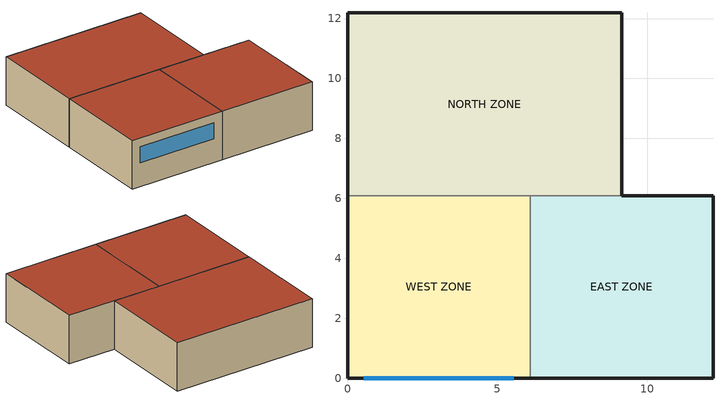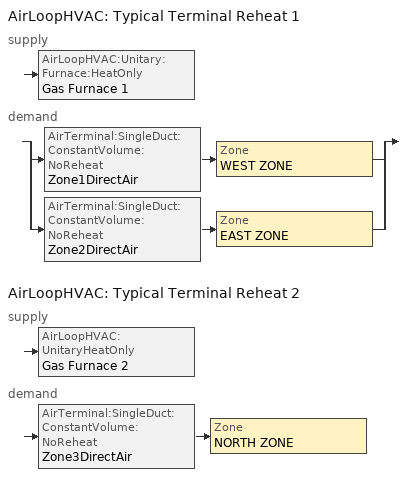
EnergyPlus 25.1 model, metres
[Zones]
WEST ZONE
 floor ground (FLOOR SLAB 8 IN): 0,0 0,6.1 6.1,6.1 6.1,0 z0
 wall outside (EXTWALL82): 0,6.1 0,0 6.1,0 z0:3.05
 wall to NORTH ZONE (PARTITION06): 6.1,6.1 0,6.1 z0:3.05
 wall to EAST ZONE (PARTITION06): 6.1,0 6.1,6.1 z0:3.05
 window (WIN-CON-LIGHT): 0.55,0 5.55,0 z1.5:2.5
 roof outside (ROOF34): 0,6.1 0,0 6.1,0 6.1,6.1 z3.05
EAST ZONE
 floor ground (FLOOR SLAB 8 IN): 6.1,0 6.1,6.1 12.19,6.1 12.19,0 z0
 wall outside (EXTWALL82): 6.1,0 12.19,0 12.19,6.1 9.14,6.1 z0:3.05
 wall to NORTH ZONE (PARTITION06): 9.14,6.1 6.1,6.1 z0:3.05
 roof outside (ROOF34): 6.1,6.1 6.1,0 12.19,0 12.19,6.1 z3.05
NORTH ZONE
 floor ground (FLOOR SLAB 8 IN): 0,6.1 0,12.19 9.14,12.19 9.14,6.1 z0
 wall outside (EXTWALL82): 9.14,6.1 9.14,12.19 0,12.19 0,6.1 z0:3.05
 roof outside (ROOF34): 0,12.19 0,6.1 9.14,6.1 9.14,12.19 z3.05
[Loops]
AirLoopHVAC 'Typical Terminal Reheat 1'
 supply: AirLoopHVAC:Unitary:Furnace:HeatOnly 'Gas Furnace 1'
 demand: split
  | AirTerminal:SingleDuct:ConstantVolume:NoReheat 'Zone1DirectAir' > Zone 'WEST ZONE'
  | AirTerminal:SingleDuct:ConstantVolume:NoReheat 'Zone2DirectAir' > Zone 'EAST ZONE'
AirLoopHVAC 'Typical Terminal Reheat 2'
 supply: AirLoopHVAC:UnitaryHeatOnly 'Gas Furnace 2'
 demand: AirTerminal:SingleDuct:ConstantVolume:NoReheat 'Zone3DirectAir' > Zone 'NORTH ZONE'
[Building]
NONE: Loads convergence tolerance value=0.04; Maximum number of warmup days=25; Minimum number of warmup days=6; North axis=0; Solar distribution=FullInteriorAndExterior; Temperature convergence tolerance value=0.4; Terrain=Suburbs
[Site:GroundTemperature:BuildingSurface]
20.03, 20.03, 20.13, 20.3, 20.43, 20.52, 20.62, 20.77, 20.78, 20.55, 20.44, 20.2
[Site:Location]
Chicago Ohare Intl Ap IL USA WMO=725300: Elevation=205; Latitude=41.99; Longitude=-87.91; Time zone=-6
[SizingPeriod:DesignDay] Barometric pressure=98886; Day of month=21; Daylight saving time indicator=No; Humidity condition type=WetBulb; Rain indicator=No; Snow indicator=No; Solar model indicator=ASHRAEClearSky
Name | Daily dry bulb temperature range | Day type | Maximum dry bulb temperature | Month | Sky clearness | Wetbulb or dewpoint at maximum dry bulb | Wind direction | Wind speed
Chicago Ohare Intl Ap Ann Clg 1% Condns DB=>MWB | 10.5 | SummerDesignDay | 31.6 | 7 | 1 | 23 | 230 | 5.2
Chicago Ohare Intl Ap Ann Htg 99% Condns DB | 0 | WinterDesignDay | -16.6 | 1 | 0 | -16.6 | 270 | 4.9
[Construction]
EXTWALL82: A2 - 4 IN DENSE FACE BRICK, C2 - 4 IN LW CONCRETE BLOCK, B2 - 3 IN INSULATION, E1 - 3 / 4 IN PLASTER OR GYP BOARD
FLOOR SLAB 8 IN: C10 - 8 IN HW CONCRETE, FINISH FLOORING - CARPET FIBROUS PAD
PARTITION06: E1 - 3 / 4 IN PLASTER OR GYP BOARD, C6 - 8 IN CLAY TILE, E1 - 3 / 4 IN PLASTER OR GYP BOARD
ROOF34: E2 - 1 / 2 IN SLAG OR STONE, E3 - 3 / 8 IN FELT AND MEMBRANE, B5 - 6 IN DENSE INSULATION, C12 - 2 IN HW CONCRETE
WIN-CON-LIGHT: WIN-LAY-GLASS-LIGHT, WinAirB1 - AIRSPACE RESISTANCE, WIN-LAY-GLASS-LIGHT
[Material] Thermal absorptance=0.9
Name | Conductivity | Density | Roughness | Solar absorptance | Specific heat | Thickness | Visible absorptance
A2 - 4 IN DENSE FACE BRICK | 1.24 | 2082.4 | Rough | 0.93 | 920 | 0.1 | 0.93
B2 - 3 IN INSULATION | 0.01748 | 32.03 | VeryRough | 0.5 | 830 | 0.0762 | 0.5
B5 - 6 IN DENSE INSULATION | 0.0432394 | 91.30524 | VeryRough | 0.5 | 836.8 | 0.152339 | 0.5
C2 - 4 IN LW CONCRETE BLOCK | 0.38 | 608.7 | MediumRough | 0.65 | 830 | 0.1 | 0.65
C6 - 8 IN CLAY TILE | 0.570761 | 1121.292 | Smooth | 0.82 | 836.8 | 0.203302 | 0.82
C10 - 8 IN HW CONCRETE | 1.729577 | 2242.585 | MediumRough | 0.65 | 836.8 | 0.203302 | 0.65
C12 - 2 IN HW CONCRETE | 1.729577 | 2242.585 | MediumRough | 0.65 | 836.8 | 0.0509016 | 0.65
E1 - 3 / 4 IN PLASTER OR GYP BOARD | 0.726422 | 1601.846 | Smooth | 0.92 | 836.8 | 0.01905 | 0.92
E2 - 1 / 2 IN SLAG OR STONE | 1.435549 | 881.0155 | Rough | 0.55 | 1673.6 | 0.0127102 | 0.55
E3 - 3 / 8 IN FELT AND MEMBRANE | 0.190253 | 1121.292 | Rough | 0.75 | 1673.6 | 0.00954024 | 0.75
[Material:NoMass]
FINISH FLOORING - CARPET FIBROUS PAD: Roughness=Rough; Solar absorptance=0.75; Thermal absorptance=0.9; Thermal resistance=0.36; Visible absorptance=0.75
[WindowMaterial:Gas]
WinAirB1 - AIRSPACE RESISTANCE: Gas type=Air; Thickness=0.013
[WindowMaterial:Glazing]
WIN-LAY-GLASS-LIGHT: Back side infrared hemispherical emissivity=0.84; Back side solar reflectance at normal incidence=0.031; Back side visible reflectance at normal incidence=0.05; Conductivity=0.9; Front side infrared hemispherical emissivity=0.84; Front side solar reflectance at normal incidence=0.031; Front side visible reflectance at normal incidence=0.05; Infrared transmittance at normal incidence=0; Optical data type=SpectralAverage; Solar transmittance at normal incidence=0.9; Thickness=0.003; Visible transmittance at normal incidence=0.9
[AirLoopHVAC]
Name | Design supply air flow rate
Typical Terminal Reheat 1 | 0.83
Typical Terminal Reheat 2 | 0.47
[AirLoopHVAC:Unitary:Furnace:HeatOnly]
Gas Furnace 1: Availability schedule=FanAndCoilAvailSched; Controlling zone or thermostat location=East Zone; Fan placement=BlowThrough; Heating coil=Furnace Coil; Heating supply air flow rate=0.83; Maximum supply air temperature=80; Supply air fan operating mode schedule=CyclingFanSchedule; Supply fan=Supply Fan 1
[AirLoopHVAC:UnitaryHeatOnly]
Gas Furnace 2: Availability schedule=FanAndCoilAvailSched; Controlling zone or thermostat location=North Zone; Fan placement=BlowThrough; Heating coil=Furnace Coil 2; Heating supply air flow rate=0.47; Maximum supply air temperature=80; Supply air fan operating mode schedule=CyclingFanSchedule; Supply fan=Supply Fan 2
[AirTerminal:SingleDuct:ConstantVolume:NoReheat] Availability schedule=FanAndCoilAvailSched
Name | Maximum air flow rate
Zone1DirectAir | 0.48
Zone2DirectAir | 0.35
Zone3DirectAir | 0.47
[AvailabilityManager:Scheduled] Schedule=FanAndCoilAvailSched
Furnace 1 Avail; UnitarySystem 1 Avail
[Coil:Heating:Fuel] Availability schedule=FanAndCoilAvailSched; Burner efficiency=0.8; Fuel type=NaturalGas; Off cycle parasitic fuel load=10; On cycle parasitic electric load=100
Name | Nominal capacity | Part load fraction correlation curve
Furnace Coil | 15000 | PLFCurveforGasFurnace
Furnace Coil 2 | 10000 | PLFCurveforGasFurnace 2
[ElectricEquipment] Design level calculation method=EquipmentLevel; Fraction latent=0; Fraction lost=0; Fraction radiant=0.3; Schedule=INTERMITTENT
Name | Design level | Zone or zonelist or space or spacelist
EAST ZONE ElecEq 1 | 1464.375 | EAST ZONE
NORTH ZONE ElecEq 1 | 2928.751 | NORTH ZONE
WEST ZONE ElecEq 1 | 2928.751 | WEST ZONE
[Fan:OnOff] Availability schedule=FanAndCoilAvailSched; Fan total efficiency=0.7; Motor efficiency=0.9; Motor in airstream fraction=1; Pressure rise=600
Name | Maximum flow rate
Supply Fan 1 | 0.83
Supply Fan 2 | 0.47
[Lights] Design level calculation method=LightingLevel; End use subcategory=GeneralLights; Fraction radiant=0.2; Fraction replaceable=0; Fraction visible=0.2; Return air fraction=0; Schedule=OFFICE LIGHTING
Name | Lighting level | Zone or zonelist or space or spacelist
EAST ZONE Lights 1 | 1464.375 | EAST ZONE
NORTH ZONE Lights 1 | 878.6252 | NORTH ZONE
[People] Activity level schedule=Activity Sch; Air velocity schedule=Air Velo Sch; Carbon dioxide generation rate=3.82e-08; Clothing insulation calculation method=ClothingInsulationSchedule; Clothing insulation schedule=Clothing Sch; Fraction radiant=0.3; Mean radiant temperature calculation type=EnclosureAveraged; Number of people calculation method=People; Number of people schedule=OFFICE OCCUPANCY; Thermal comfort model 1 type=Fanger; Work efficiency schedule=Work Eff Sch
Name | Number of people | Zone or zonelist or space or spacelist
EAST ZONE People | 3 | EAST ZONE
NORTH ZONE People | 4 | NORTH ZONE
WEST ZONE People | 3 | WEST ZONE
[ThermostatSetpoint:SingleCooling]
Cooling Setpoint with SB: Setpoint temperature schedule=Cooling Setpoints
[ThermostatSetpoint:SingleHeating]
Heating Setpoint with SB: Setpoint temperature schedule=Heating Setpoints
[Zone] Ceiling height=Autocalculate; Multiplier=1; Type=1; Volume=Autocalculate
EAST ZONE; NORTH ZONE; WEST ZONE
[ZoneControl:Thermostat] Control 1=Heating Setpoint with SB; Control 2=Cooling Setpoint with SB; Control type schedule=Zone Control Type Sched
Name | Zone or zonelist
Zone 2 Thermostat | EAST ZONE
Zone 3 Thermostat | NORTH ZONE
[Zone equipment]
WEST ZONE: Zone1DirectAir
EAST ZONE: Zone2DirectAir
NORTH ZONE: Zone3DirectAir
[ZoneInfiltration:DesignFlowRate] Constant term coefficient=1; Design flow rate calculation method=Flow/Zone; Schedule=Infiltration Schedule; Temperature term coefficient=0.03636; Velocity squared term coefficient=0; Velocity term coefficient=0
Name | Design flow rate | Zone or zonelist or space or spacelist
EAST ZONE Infil | 0.001 | EAST ZONE
NORTH ZONE Infil | 0.0012 | NORTH ZONE
WEST ZONE Infil | 0.001 | WEST ZONE
[Curve:Cubic] Maximum value of x=1; Minimum value of x=0; Coefficient1 constant=0.8; Coefficient2 x=0.2; Coefficient3 x 2=0; Coefficient4 x 3=0
PLFCurveforGasFurnace; PLFCurveforGasFurnace 2
[Schedule:Compact]
Activity Sch: Through: 12/31, For: AllDays, Until: 24:00, 131.8
Air Velo Sch: Through: 12/31, For: AllDays, Until: 24:00, 0.137
Clothing Sch: Through: 12/31, For: AllDays, Until: 24:00, 1
Cooling Setpoints: Through: 12/31, For: AllDays, Until:  7:00, 30, Until: 17:00, 24, Until: 24:00, 30
CyclingFanSchedule; Work Eff Sch: Through: 12/31, For: AllDays, Until: 24:00, 0
FanAndCoilAvailSched: Through: 3/31, For: AllDays, Until: 24:00, 1, Through: 9/30, For: WeekDays SummerDesignDay, Until: 7:00, 0, Until: 17:00, 1, Until: 24:00, 0, For: WinterDesignDay, Until: 24:00, 0, For: AllOtherDays, Until: 24:00, 0, Through: 12/31, For: AllDays, Until: 24:00, 1
Heating Setpoints: Through: 12/31, For: AllDays, Until:  7:00, 15, Until: 17:00, 23.9, Until: 24:00, 15
INTERMITTENT: Through: 12/31, For: WeekDays SummerDesignDay, Until: 8:00, 0, Until: 18:00, 1, Until: 24:00, 0, For: AllOtherDays, Until: 24:00, 0
Infiltration Schedule: Through: 12/31, For: Weekdays SummerDesignDay, Until: 07:00, 1, Until: 18:00, 0, Until: 24:00, 1, For: Saturday WinterDesignDay, Until: 07:00, 1, Until: 13:00, 0, Until: 24:00, 1, For: Sunday Holidays AllOtherDays, Until: 07:00, 1, Until: 13:00, 0, Until: 24:00, 1
OFFICE LIGHTING: Through: 12/31, For: WeekDays SummerDesignDay, Until: 6:00, 0.05, Until: 7:00, 0.2, Until: 17:00, 1, Until: 18:00, 0.5, Until: 24:00, 0.05, For: AllOtherDays, Until: 24:00, 0.05
OFFICE OCCUPANCY: Through: 12/31, For: WeekDays WinterDesignDay, Until: 6:00, 0, Until: 9:00, 0, Until: 10:00, 0.5, Until: 12:00, 1, Until: 13:00, 0.5, Until: 16:00, 1, Until: 17:00, 0.5, Until: 18:00, 0, Until: 24:00, 0, For: AllOtherDays, Until: 24:00, 0
Zone Control Type Sched: Through: 3/31, For: AllDays, Until: 24:00, 1, Through: 9/30, For: AllDays, Until: 24:00, 2, Through: 12/31, For: AllDays, Until: 24:00, 1
